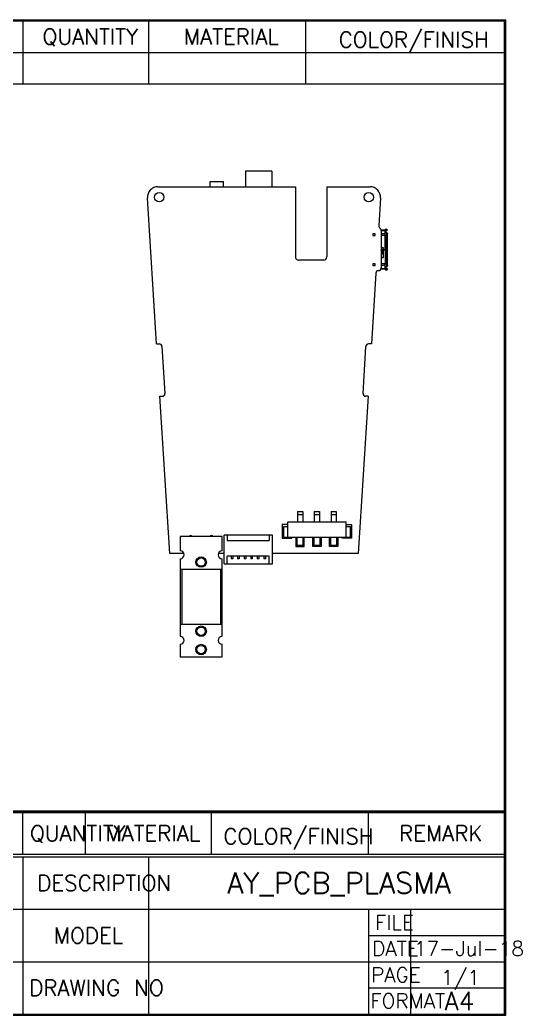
# Model space of a CAD drawing. Header units: inches. Extents: x 80 to 651, y 8 to 198.
# Drawn here: x 555 to 650.9, y 8.5 to 198.5 of the extents above; entities that cross this region are included whole.
import ezdxf

# ---------------------------------------------------------------- set-up
doc = ezdxf.new("R2010")
doc.units = ezdxf.units.IN
doc.header["$LTSCALE"] = 16.335
doc.header["$MEASUREMENT"] = 0
doc.layers.get('0').update_dxf_attribs({"lineweight": 0})
for name, color, linetype, lineweight in [('3_ALL_AXES', 7, 'Continuous', 0), ('5_ALL_CURVES', 7, 'Continuous', 0), ('7_ALL_FEATURES', 7, 'Continuous', 0)]:
    doc.layers.add(name, color=color, linetype=linetype, lineweight=lineweight)
doc.styles.add('Proxy_2FBB', font='txt.shx', dxfattribs={"width": 0.6, "height": 2.5})

msp = doc.modelspace()

# ---------------------------------------------------------------- linework, layer by layer
at = {"color": 7, "linetype": 'Continuous'}
for p, q in [((381.73, 198.49), (647.73, 198.49)), ((381.83, 198.39), (647.63, 198.39)), ((381.93, 198.29), (647.53, 198.29)), ((647.53, 8.69), (647.53, 198.29)), ((647.63, 8.59), (647.63, 198.39)), ((647.73, 8.49), (647.73, 198.49)), ((381.93, 47.46), (647.53, 47.46)), ((381.93, 47.44), (647.53, 47.44)), ((381.93, 47.41), (647.53, 47.41)), ((381.93, 47.39), (647.53, 47.39)), ((381.93, 47.36), (647.53, 47.36)), ((381.93, 47.34), (647.53, 47.34)), ((381.93, 47.31), (647.53, 47.31)), ((381.93, 47.29), (647.53, 47.29)), ((381.93, 47.26), (647.53, 47.26)), ((381.93, 47.24), (647.53, 47.24)), ((381.93, 47.21), (647.53, 47.21)), ((381.93, 47.19), (647.53, 47.19)), ((381.73, 8.49), (647.73, 8.49)), ((381.83, 8.59), (647.63, 8.59)), ((381.93, 8.69), (647.53, 8.69))]:
    msp.add_line(p, q, dxfattribs=at)
at = {"color": 2, "linetype": 'Continuous'}
for p, q in [((467.53, 198.29), (647.53, 198.29)), ((555.53, 198.29), (555.53, 186.29)), ((579.53, 198.29), (579.53, 186.29)), ((609.53, 198.29), (609.53, 186.29)), ((647.53, 198.29), (647.53, 186.29)), ((467.53, 192.29), (647.53, 192.29)), ((467.53, 186.29), (647.53, 186.29)), ((467.53, 47.19), (647.53, 47.19)), ((555.53, 39.19), (555.53, 47.19)), ((567.53, 39.19), (567.53, 47.19)), ((591.53, 39.19), (591.53, 47.19)), ((621.53, 39.19), (621.53, 47.19)), ((647.53, 39.19), (647.53, 47.19)), ((467.53, 39.19), (647.53, 39.19)), ((467.53, 39.19), (647.53, 39.19)), ((467.53, 38.69), (647.53, 38.69)), ((555.53, 38.69), (555.53, 8.69)), ((579.53, 38.69), (579.53, 8.69)), ((647.53, 38.69), (647.53, 8.69)), ((523.53, 28.69), (647.53, 28.69)), ((621.53, 28.69), (621.53, 8.69)), ((629.53, 28.69), (629.53, 8.69)), ((621.53, 23.69), (647.53, 23.69)), ((523.53, 18.69), (647.53, 18.69)), ((621.53, 13.69), (647.53, 13.69)), ((467.53, 8.69), (647.53, 8.69))]:
    msp.add_line(p, q, dxfattribs=at)
at = {"layer": '3_ALL_AXES', "color": 7, "linetype": 'Continuous'}
for p, q in [((607.98, 104.63), (608.98, 104.63)), ((607.98, 104.63), (607.98, 102.63)), ((608.98, 104.63), (608.98, 102.63)), ((611.18, 104.63), (612.18, 104.63)), ((611.18, 104.63), (611.18, 102.63)), ((612.18, 104.63), (612.18, 102.63)), ((614.38, 104.63), (615.38, 104.63)), ((614.38, 104.63), (614.38, 102.63)), ((615.38, 104.63), (615.38, 102.63)), ((607.98, 104.06), (608.98, 104.06)), ((611.18, 104.06), (612.18, 104.06)), ((614.38, 104.06), (615.38, 104.06)), ((585.58, 99.88), (585.58, 97.13)), ((593.58, 97.13), (593.58, 99.88)), ((593.95, 94.63), (593.95, 100.13)), ((603.2, 94.63), (603.2, 100.13)), ((585.58, 95.63), (585.58, 80.78)), ((593.58, 80.78), (593.58, 95.63)), ((595.3, 96.13), (595.3, 95.63)), ((595.6, 95.63), (595.3, 95.63)), ((595.6, 96.13), (595.6, 95.63)), ((596.55, 96.13), (596.55, 95.63)), ((596.85, 95.63), (596.55, 95.63)), ((596.85, 96.13), (596.85, 95.63)), ((597.8, 96.13), (597.8, 95.63)), ((598.1, 95.63), (597.8, 95.63)), ((598.1, 96.13), (598.1, 95.63)), ((599.05, 96.13), (599.05, 95.63)), ((599.35, 95.63), (599.05, 95.63)), ((599.35, 96.13), (599.35, 95.63)), ((600.3, 96.13), (600.3, 95.63)), ((600.6, 95.63), (600.3, 95.63)), ((600.6, 96.13), (600.6, 95.63)), ((601.55, 96.13), (601.55, 95.63)), ((601.85, 95.63), (601.55, 95.63)), ((601.85, 96.13), (601.85, 95.63)), ((585.58, 93.63), (593.58, 93.63)), ((585.88, 93.63), (585.88, 83.13)), ((593.28, 93.63), (593.28, 83.13)), ((585.58, 83.13), (593.58, 83.13)), ((585.58, 79.28), (585.58, 76.88)), ((593.58, 76.88), (593.58, 79.28))]:
    msp.add_line(p, q, dxfattribs=at)
for centre, radius in [((581.58, 164.63), 0.9), ((621.58, 164.63), 0.9), ((589.58, 94.98), 1), ((589.58, 94.98), 0.8), ((589.58, 81.78), 1), ((589.58, 81.78), 0.8), ((589.58, 78.28), 1), ((589.58, 78.28), 0.8)]:
    msp.add_circle(centre, radius, dxfattribs=at)
for centre, radius, start, end in [((587.58, 99.63), 0.4, 38.9697, 141.0303), ((591.58, 99.63), 0.4, 38.9697, 141.0303), ((585.58, 96.38), 0.75, 270, 90), ((593.58, 96.38), 0.75, 90, 270), ((585.58, 80.03), 0.75, 270, 90), ((593.58, 80.03), 0.75, 90, 270)]:
    msp.add_arc(centre, radius, start, end, dxfattribs=at)
at = {"layer": '5_ALL_CURVES', "color": 4, "linetype": 'Continuous'}
for p, q in [((606.08, 102.13), (605.08, 102.13)), ((605.08, 102.13), (605.08, 99.53)), ((617.28, 102.13), (618.28, 102.13)), ((618.28, 102.13), (618.28, 99.53)), ((605.08, 99.53), (606.88, 99.53)), ((606.88, 99.53), (606.88, 99.73)), ((607.68, 99.73), (607.68, 97.93)), ((609.28, 97.93), (609.28, 99.73)), ((610.88, 97.93), (610.88, 99.73)), ((612.48, 99.73), (612.48, 97.93)), ((614.08, 97.93), (614.08, 99.73)), ((615.68, 99.73), (615.68, 97.93)), ((616.48, 99.53), (616.48, 99.73)), ((618.28, 99.53), (616.48, 99.53)), ((607.68, 97.93), (609.28, 97.93)), ((612.48, 97.93), (610.88, 97.93)), ((615.68, 97.93), (614.08, 97.93))]:
    msp.add_line(p, q, dxfattribs=at)
at = {"layer": '7_ALL_FEATURES', "color": 7, "linetype": 'Continuous'}
for p, q in [((598.08, 169.63), (598.08, 166.63)), ((603.08, 169.63), (598.08, 169.63)), ((603.08, 169.63), (603.08, 166.63)), ((591.28, 166.63), (591.28, 167.63)), ((591.28, 167.63), (593.88, 167.63)), ((593.88, 166.63), (593.88, 167.63)), ((581.32, 166.63), (607.58, 166.63)), ((607.58, 166.63), (607.58, 153.23)), ((613.58, 166.63), (613.58, 153.23)), ((613.58, 166.63), (621.83, 166.63)), ((581.07, 136.63), (579.32, 164.51)), ((623.83, 164.51), (623.5, 159.16)), ((623.95, 158.38), (624.73, 158.38)), ((623.96, 158.28), (623.96, 151.13)), ((624.73, 158.22), (623.96, 158.22)), ((624.73, 158.38), (624.93, 158.62)), ((624.73, 154.64), (624.73, 158.38)), ((624.73, 158.38), (624.73, 158.38)), ((624.73, 158.38), (624.96, 158.19)), ((625.03, 157.83), (624.73, 157.83)), ((624.8, 158.47), (625.03, 158.28)), ((624.93, 158.62), (625.16, 158.43)), ((624.96, 158.19), (625.16, 158.43)), ((624.96, 157.83), (624.96, 157.3)), ((622.33, 157.63), (622.33, 157.33)), ((622.83, 157.63), (622.33, 157.63)), ((622.33, 157.33), (622.83, 157.33)), ((622.83, 157.33), (622.83, 157.63)), ((623.96, 157.69), (624.73, 157.69)), ((625.03, 157.3), (623.96, 157.3)), ((624.92, 154.84), (624.92, 157.1)), ((625.16, 157.1), (624.92, 157.1)), ((625.16, 151.63), (625.16, 157.63)), ((624.38, 154.98), (623.96, 154.98)), ((623.99, 154.39), (624.22, 154.06)), ((624.23, 154.07), (624.01, 154.4)), ((624.12, 154.64), (625.03, 154.64)), ((624.12, 154.62), (625.03, 154.62)), ((624.38, 154.64), (624.38, 154.98)), ((624.38, 153.13), (624.38, 154.62)), ((624.73, 154.62), (624.73, 154.64)), ((624.73, 154.62), (624.73, 151.96)), ((624.92, 154.84), (625.16, 154.84)), ((624.92, 152.16), (624.92, 154.42)), ((625.16, 154.42), (624.92, 154.42)), ((624.96, 154.64), (624.96, 154.62)), ((612.98, 152.63), (608.18, 152.63)), ((624.1, 153.84), (623.96, 153.84)), ((623.96, 153.82), (624.1, 153.82)), ((623.96, 153.13), (624.38, 153.13)), ((624.92, 152.16), (625.16, 152.16)), ((622.93, 150.16), (622.08, 136.63)), ((622.33, 151.93), (622.33, 151.63)), ((622.83, 151.93), (622.33, 151.93)), ((622.33, 151.63), (622.83, 151.63)), ((622.83, 151.63), (622.83, 151.93)), ((623.43, 150.63), (623.46, 150.63)), ((624.73, 150.88), (623.89, 150.88)), ((623.95, 151.04), (624.73, 151.04)), ((623.96, 151.96), (625.03, 151.96)), ((624.73, 151.57), (623.96, 151.57)), ((624.73, 150.88), (624.73, 151.96)), ((624.73, 151.43), (625.03, 151.43)), ((624.73, 150.88), (624.96, 151.07)), ((624.73, 150.88), (624.93, 150.64)), ((625.03, 150.99), (624.8, 150.79)), ((625.16, 150.83), (624.93, 150.64)), ((624.96, 151.96), (624.96, 151.43)), ((624.96, 151.07), (625.16, 150.83)), ((581.07, 136.63), (581.6, 136.63)), ((582.1, 136.16), (582.67, 127.16)), ((620.49, 127.16), (621.05, 136.16)), ((622.08, 136.63), (621.55, 136.63)), ((583.58, 96.63), (581.7, 126.63)), ((581.7, 126.63), (582.17, 126.63)), ((621.46, 126.63), (619.58, 96.63)), ((621.46, 126.63), (620.99, 126.63)), ((617.28, 102.63), (606.08, 102.63)), ((606.08, 102.63), (606.08, 99.73)), ((617.28, 99.73), (617.28, 102.63)), ((606.08, 101.73), (605.28, 101.73)), ((605.28, 101.73), (605.28, 99.73)), ((618.08, 101.73), (617.28, 101.73)), ((618.08, 99.73), (618.08, 101.73)), ((593.58, 99.88), (585.58, 99.88)), ((603.2, 100.13), (593.95, 100.13)), ((594.55, 100.13), (594.55, 99.13)), ((594.55, 99.13), (602.6, 99.13)), ((602.6, 100.13), (602.6, 99.13)), ((605.28, 99.73), (618.08, 99.73)), ((607.88, 99.73), (607.88, 98.23)), ((609.08, 98.23), (609.08, 99.73)), ((611.08, 99.73), (611.08, 98.23)), ((612.28, 98.23), (612.28, 99.73)), ((614.28, 99.73), (614.28, 98.23)), ((615.48, 98.23), (615.48, 99.73)), ((607.88, 98.23), (609.08, 98.23)), ((611.08, 98.23), (612.28, 98.23)), ((614.28, 98.23), (615.48, 98.23)), ((586.28, 96.63), (583.58, 96.63)), ((593.95, 96.63), (592.87, 96.63)), ((602.6, 96.13), (594.55, 96.13)), ((594.55, 94.63), (594.55, 96.13)), ((602.6, 94.63), (602.6, 96.13)), ((619.58, 96.63), (603.2, 96.63)), ((593.95, 94.63), (603.2, 94.63)), ((585.58, 76.88), (593.58, 76.88))]:
    msp.add_line(p, q, dxfattribs=at)
for points in [[(625.03, 157.83), (625.03, 157.83), (625.04, 157.83), (625.04, 157.83), (625.04, 157.83), (625.04, 157.83), (625.04, 157.83), (625.04, 157.83), (625.05, 157.83), (625.05, 157.83), (625.05, 157.83), (625.05, 157.83), (625.05, 157.83), (625.05, 157.83), (625.06, 157.83), (625.06, 157.83), (625.06, 157.83), (625.06, 157.83), (625.06, 157.83), (625.06, 157.82), (625.07, 157.82), (625.07, 157.82), (625.07, 157.82), (625.07, 157.82), (625.07, 157.82), (625.07, 157.82), (625.08, 157.82), (625.08, 157.82), (625.08, 157.82), (625.08, 157.82), (625.08, 157.82), (625.08, 157.81), (625.08, 157.81), (625.09, 157.81), (625.09, 157.81), (625.09, 157.81), (625.09, 157.81), (625.09, 157.81), (625.09, 157.81), (625.09, 157.8), (625.1, 157.8), (625.1, 157.8), (625.1, 157.8), (625.1, 157.8), (625.1, 157.8), (625.1, 157.8), (625.1, 157.79), (625.11, 157.79), (625.11, 157.79), (625.11, 157.79), (625.11, 157.79), (625.11, 157.79), (625.11, 157.79), (625.11, 157.78), (625.11, 157.78), (625.12, 157.78), (625.12, 157.78), (625.12, 157.78), (625.12, 157.77), (625.12, 157.77), (625.12, 157.77), (625.12, 157.77), (625.12, 157.77), (625.13, 157.77), (625.13, 157.76), (625.13, 157.76), (625.13, 157.76), (625.13, 157.76), (625.13, 157.76), (625.13, 157.75), (625.13, 157.75), (625.13, 157.75), (625.13, 157.75), (625.14, 157.74), (625.14, 157.74), (625.14, 157.74), (625.14, 157.74), (625.14, 157.73), (625.14, 157.73), (625.14, 157.73), (625.14, 157.73), (625.14, 157.72), (625.14, 157.72), (625.15, 157.72), (625.15, 157.71), (625.15, 157.71), (625.15, 157.71), (625.15, 157.7), (625.15, 157.7), (625.15, 157.7), (625.15, 157.69), (625.15, 157.69), (625.15, 157.69), (625.15, 157.68), (625.15, 157.68), (625.15, 157.68), (625.16, 157.67), (625.16, 157.67), (625.16, 157.66), (625.16, 157.66), (625.16, 157.65), (625.16, 157.65), (625.16, 157.65), (625.16, 157.64), (625.16, 157.64), (625.16, 157.63)], [(624.8, 157.3), (624.8, 157.3), (624.8, 157.3), (624.8, 157.3), (624.81, 157.3), (624.81, 157.3), (624.81, 157.3), (624.81, 157.3), (624.81, 157.3), (624.81, 157.3), (624.82, 157.3), (624.82, 157.3), (624.82, 157.3), (624.82, 157.3), (624.82, 157.3), (624.82, 157.3), (624.82, 157.3), (624.83, 157.3), (624.83, 157.29), (624.83, 157.29), (624.83, 157.29), (624.83, 157.29), (624.83, 157.29), (624.84, 157.29), (624.84, 157.29), (624.84, 157.29), (624.84, 157.29), (624.84, 157.29), (624.84, 157.29), (624.85, 157.29), (624.85, 157.28), (624.85, 157.28), (624.85, 157.28), (624.85, 157.28), (624.85, 157.28), (624.85, 157.28), (624.86, 157.28), (624.86, 157.28), (624.86, 157.28), (624.86, 157.27), (624.86, 157.27), (624.86, 157.27), (624.86, 157.27), (624.87, 157.27), (624.87, 157.27), (624.87, 157.27), (624.87, 157.26), (624.87, 157.26), (624.87, 157.26), (624.87, 157.26), (624.88, 157.26), (624.88, 157.26), (624.88, 157.25), (624.88, 157.25), (624.88, 157.25), (624.88, 157.25), (624.88, 157.25), (624.88, 157.25), (624.89, 157.24), (624.89, 157.24), (624.89, 157.24), (624.89, 157.24), (624.89, 157.24), (624.89, 157.24), (624.89, 157.23), (624.89, 157.23), (624.89, 157.23), (624.89, 157.23), (624.9, 157.23), (624.9, 157.22), (624.9, 157.22), (624.9, 157.22), (624.9, 157.22), (624.9, 157.21), (624.9, 157.21), (624.9, 157.21), (624.9, 157.21), (624.91, 157.2), (624.91, 157.2), (624.91, 157.2), (624.91, 157.19), (624.91, 157.19), (624.91, 157.19), (624.91, 157.19), (624.91, 157.18), (624.91, 157.18), (624.91, 157.18), (624.91, 157.17), (624.92, 157.17), (624.92, 157.17), (624.92, 157.16), (624.92, 157.16), (624.92, 157.16), (624.92, 157.15), (624.92, 157.15), (624.92, 157.14), (624.92, 157.14), (624.92, 157.14), (624.92, 157.13), (624.92, 157.13), (624.92, 157.12), (624.92, 157.12), (624.92, 157.12), (624.92, 157.11), (624.92, 157.11), (624.92, 157.1)], [(625.16, 157.1), (625.16, 157.11), (625.16, 157.11), (625.16, 157.12), (625.16, 157.12), (625.16, 157.12), (625.16, 157.13), (625.16, 157.13), (625.16, 157.14), (625.16, 157.14), (625.15, 157.14), (625.15, 157.15), (625.15, 157.15), (625.15, 157.16), (625.15, 157.16), (625.15, 157.16), (625.15, 157.17), (625.15, 157.17), (625.15, 157.17), (625.15, 157.18), (625.15, 157.18), (625.15, 157.18), (625.15, 157.19), (625.14, 157.19), (625.14, 157.19), (625.14, 157.19), (625.14, 157.2), (625.14, 157.2), (625.14, 157.2), (625.14, 157.21), (625.14, 157.21), (625.14, 157.21), (625.14, 157.21), (625.13, 157.22), (625.13, 157.22), (625.13, 157.22), (625.13, 157.22), (625.13, 157.23), (625.13, 157.23), (625.13, 157.23), (625.13, 157.23), (625.13, 157.23), (625.13, 157.24), (625.12, 157.24), (625.12, 157.24), (625.12, 157.24), (625.12, 157.24), (625.12, 157.24), (625.12, 157.25), (625.12, 157.25), (625.12, 157.25), (625.11, 157.25), (625.11, 157.25), (625.11, 157.25), (625.11, 157.26), (625.11, 157.26), (625.11, 157.26), (625.11, 157.26), (625.11, 157.26), (625.1, 157.26), (625.1, 157.27), (625.1, 157.27), (625.1, 157.27), (625.1, 157.27), (625.1, 157.27), (625.1, 157.27), (625.09, 157.27), (625.09, 157.28), (625.09, 157.28), (625.09, 157.28), (625.09, 157.28), (625.09, 157.28), (625.09, 157.28), (625.08, 157.28), (625.08, 157.28), (625.08, 157.28), (625.08, 157.29), (625.08, 157.29), (625.08, 157.29), (625.08, 157.29), (625.07, 157.29), (625.07, 157.29), (625.07, 157.29), (625.07, 157.29), (625.07, 157.29), (625.07, 157.29), (625.06, 157.29), (625.06, 157.29), (625.06, 157.3), (625.06, 157.3), (625.06, 157.3), (625.06, 157.3), (625.05, 157.3), (625.05, 157.3), (625.05, 157.3), (625.05, 157.3), (625.05, 157.3), (625.05, 157.3), (625.04, 157.3), (625.04, 157.3), (625.04, 157.3), (625.04, 157.3), (625.04, 157.3), (625.04, 157.3), (625.03, 157.3), (625.03, 157.3)], [(624.12, 154.64), (624.12, 154.64), (624.11, 154.64), (624.11, 154.64), (624.1, 154.64), (624.1, 154.64), (624.09, 154.64), (624.08, 154.64), (624.08, 154.63), (624.07, 154.63), (624.07, 154.63), (624.06, 154.63), (624.06, 154.63), (624.05, 154.62), (624.05, 154.62), (624.04, 154.62), (624.04, 154.62), (624.03, 154.61), (624.03, 154.61), (624.02, 154.61), (624.02, 154.6), (624.01, 154.6), (624.01, 154.6), (624.01, 154.59), (624, 154.59), (624, 154.58), (624, 154.58), (623.99, 154.57), (623.99, 154.57), (623.99, 154.56), (623.98, 154.56), (623.98, 154.55), (623.98, 154.55), (623.98, 154.54), (623.97, 154.54), (623.97, 154.53), (623.97, 154.53), (623.97, 154.52), (623.97, 154.52), (623.97, 154.51), (623.97, 154.51), (623.96, 154.5), (623.96, 154.5), (623.96, 154.49), (623.96, 154.49), (623.96, 154.48)], [(623.98, 154.48), (623.98, 154.49), (623.98, 154.49), (623.98, 154.49), (623.98, 154.5), (623.98, 154.5), (623.99, 154.51), (623.99, 154.51), (623.99, 154.52), (623.99, 154.52), (623.99, 154.53), (623.99, 154.53), (623.99, 154.54), (624, 154.54), (624, 154.55), (624, 154.55), (624, 154.55), (624.01, 154.56), (624.01, 154.56), (624.01, 154.57), (624.01, 154.57), (624.02, 154.57), (624.02, 154.58), (624.02, 154.58), (624.03, 154.58), (624.03, 154.59), (624.04, 154.59), (624.04, 154.59), (624.04, 154.6), (624.05, 154.6), (624.05, 154.6), (624.06, 154.6), (624.06, 154.61), (624.07, 154.61), (624.07, 154.61), (624.08, 154.61), (624.08, 154.61), (624.08, 154.62), (624.09, 154.62), (624.09, 154.62), (624.1, 154.62), (624.1, 154.62), (624.11, 154.62), (624.11, 154.62), (624.12, 154.62), (624.12, 154.62)], [(624.01, 154.4), (624, 154.41), (624, 154.41), (624, 154.41), (624, 154.42), (624, 154.42), (623.99, 154.42), (623.99, 154.43), (623.99, 154.43), (623.99, 154.43), (623.99, 154.43), (623.99, 154.44), (623.99, 154.44), (623.99, 154.44), (623.99, 154.45), (623.99, 154.45), (623.99, 154.45), (623.99, 154.45), (623.98, 154.46), (623.98, 154.46), (623.98, 154.46), (623.98, 154.46), (623.98, 154.47), (623.98, 154.47), (623.98, 154.47), (623.98, 154.47), (623.98, 154.48), (623.98, 154.48), (623.98, 154.48), (623.98, 154.48), (623.98, 154.48)], [(624.92, 154.84), (624.92, 154.84), (624.92, 154.83), (624.92, 154.83), (624.92, 154.82), (624.92, 154.82), (624.92, 154.81), (624.92, 154.81), (624.92, 154.8), (624.92, 154.8), (624.92, 154.8), (624.92, 154.79), (624.92, 154.79), (624.92, 154.79), (624.92, 154.78), (624.92, 154.78), (624.92, 154.78), (624.92, 154.77), (624.91, 154.77), (624.91, 154.77), (624.91, 154.76), (624.91, 154.76), (624.91, 154.76), (624.91, 154.75), (624.91, 154.75), (624.91, 154.75), (624.91, 154.74), (624.91, 154.74), (624.91, 154.74), (624.9, 154.74), (624.9, 154.73), (624.9, 154.73), (624.9, 154.73), (624.9, 154.73), (624.9, 154.72), (624.9, 154.72), (624.9, 154.72), (624.9, 154.72), (624.89, 154.71), (624.89, 154.71), (624.89, 154.71), (624.89, 154.71), (624.89, 154.71), (624.89, 154.7), (624.89, 154.7), (624.89, 154.7), (624.89, 154.7), (624.89, 154.7), (624.88, 154.7), (624.88, 154.69), (624.88, 154.69), (624.88, 154.69), (624.88, 154.69), (624.88, 154.69), (624.88, 154.69), (624.88, 154.68), (624.87, 154.68), (624.87, 154.68), (624.87, 154.68), (624.87, 154.68), (624.87, 154.68), (624.87, 154.67), (624.87, 154.67), (624.86, 154.67), (624.86, 154.67), (624.86, 154.67), (624.86, 154.67), (624.86, 154.67), (624.86, 154.66), (624.86, 154.66), (624.85, 154.66), (624.85, 154.66), (624.85, 154.66), (624.85, 154.66), (624.85, 154.66), (624.85, 154.66), (624.85, 154.66), (624.84, 154.65), (624.84, 154.65), (624.84, 154.65), (624.84, 154.65), (624.84, 154.65), (624.84, 154.65), (624.83, 154.65), (624.83, 154.65), (624.83, 154.65), (624.83, 154.65), (624.83, 154.65), (624.83, 154.65), (624.82, 154.65), (624.82, 154.65), (624.82, 154.64), (624.82, 154.64), (624.82, 154.64), (624.82, 154.64), (624.82, 154.64), (624.81, 154.64), (624.81, 154.64), (624.81, 154.64), (624.81, 154.64), (624.81, 154.64), (624.81, 154.64), (624.8, 154.64), (624.8, 154.64), (624.8, 154.64), (624.8, 154.64)], [(624.8, 154.62), (624.8, 154.62), (624.8, 154.62), (624.8, 154.62), (624.81, 154.62), (624.81, 154.62), (624.81, 154.62), (624.81, 154.62), (624.81, 154.62), (624.81, 154.62), (624.82, 154.62), (624.82, 154.62), (624.82, 154.62), (624.82, 154.62), (624.82, 154.62), (624.82, 154.62), (624.82, 154.62), (624.83, 154.62), (624.83, 154.62), (624.83, 154.61), (624.83, 154.61), (624.83, 154.61), (624.83, 154.61), (624.84, 154.61), (624.84, 154.61), (624.84, 154.61), (624.84, 154.61), (624.84, 154.61), (624.84, 154.61), (624.85, 154.61), (624.85, 154.61), (624.85, 154.6), (624.85, 154.6), (624.85, 154.6), (624.85, 154.6), (624.85, 154.6), (624.86, 154.6), (624.86, 154.6), (624.86, 154.6), (624.86, 154.59), (624.86, 154.59), (624.86, 154.59), (624.86, 154.59), (624.87, 154.59), (624.87, 154.59), (624.87, 154.59), (624.87, 154.58), (624.87, 154.58), (624.87, 154.58), (624.87, 154.58), (624.88, 154.58), (624.88, 154.58), (624.88, 154.58), (624.88, 154.57), (624.88, 154.57), (624.88, 154.57), (624.88, 154.57), (624.88, 154.57), (624.89, 154.56), (624.89, 154.56), (624.89, 154.56), (624.89, 154.56), (624.89, 154.56), (624.89, 154.56), (624.89, 154.55), (624.89, 154.55), (624.89, 154.55), (624.89, 154.55), (624.9, 154.55), (624.9, 154.54), (624.9, 154.54), (624.9, 154.54), (624.9, 154.54), (624.9, 154.53), (624.9, 154.53), (624.9, 154.53), (624.9, 154.53), (624.91, 154.52), (624.91, 154.52), (624.91, 154.52), (624.91, 154.52), (624.91, 154.51), (624.91, 154.51), (624.91, 154.51), (624.91, 154.5), (624.91, 154.5), (624.91, 154.5), (624.91, 154.49), (624.92, 154.49), (624.92, 154.49), (624.92, 154.48), (624.92, 154.48), (624.92, 154.48), (624.92, 154.47), (624.92, 154.47), (624.92, 154.47), (624.92, 154.46), (624.92, 154.46), (624.92, 154.45), (624.92, 154.45), (624.92, 154.44), (624.92, 154.44), (624.92, 154.44), (624.92, 154.43), (624.92, 154.43), (624.92, 154.42)], [(625.03, 154.64), (625.03, 154.64), (625.04, 154.64), (625.04, 154.64), (625.04, 154.64), (625.04, 154.64), (625.04, 154.64), (625.04, 154.64), (625.05, 154.64), (625.05, 154.64), (625.05, 154.64), (625.05, 154.64), (625.05, 154.64), (625.05, 154.64), (625.06, 154.64), (625.06, 154.65), (625.06, 154.65), (625.06, 154.65), (625.06, 154.65), (625.06, 154.65), (625.07, 154.65), (625.07, 154.65), (625.07, 154.65), (625.07, 154.65), (625.07, 154.65), (625.07, 154.65), (625.08, 154.65), (625.08, 154.65), (625.08, 154.65), (625.08, 154.66), (625.08, 154.66), (625.08, 154.66), (625.08, 154.66), (625.09, 154.66), (625.09, 154.66), (625.09, 154.66), (625.09, 154.66), (625.09, 154.66), (625.09, 154.67), (625.09, 154.67), (625.1, 154.67), (625.1, 154.67), (625.1, 154.67), (625.1, 154.67), (625.1, 154.67), (625.1, 154.68), (625.1, 154.68), (625.11, 154.68), (625.11, 154.68), (625.11, 154.68), (625.11, 154.68), (625.11, 154.69), (625.11, 154.69), (625.11, 154.69), (625.11, 154.69), (625.12, 154.69), (625.12, 154.69), (625.12, 154.7), (625.12, 154.7), (625.12, 154.7), (625.12, 154.7), (625.12, 154.7), (625.12, 154.7), (625.13, 154.71), (625.13, 154.71), (625.13, 154.71), (625.13, 154.71), (625.13, 154.71), (625.13, 154.72), (625.13, 154.72), (625.13, 154.72), (625.13, 154.72), (625.13, 154.73), (625.14, 154.73), (625.14, 154.73), (625.14, 154.73), (625.14, 154.74), (625.14, 154.74), (625.14, 154.74), (625.14, 154.74), (625.14, 154.75), (625.14, 154.75), (625.14, 154.75), (625.15, 154.76), (625.15, 154.76), (625.15, 154.76), (625.15, 154.77), (625.15, 154.77), (625.15, 154.77), (625.15, 154.78), (625.15, 154.78), (625.15, 154.78), (625.15, 154.79), (625.15, 154.79), (625.15, 154.79), (625.15, 154.8), (625.16, 154.8), (625.16, 154.8), (625.16, 154.81), (625.16, 154.81), (625.16, 154.82), (625.16, 154.82), (625.16, 154.83), (625.16, 154.83), (625.16, 154.84), (625.16, 154.84)], [(625.16, 154.42), (625.16, 154.43), (625.16, 154.43), (625.16, 154.44), (625.16, 154.44), (625.16, 154.44), (625.16, 154.45), (625.16, 154.45), (625.16, 154.46), (625.16, 154.46), (625.15, 154.47), (625.15, 154.47), (625.15, 154.47), (625.15, 154.48), (625.15, 154.48), (625.15, 154.48), (625.15, 154.49), (625.15, 154.49), (625.15, 154.49), (625.15, 154.5), (625.15, 154.5), (625.15, 154.5), (625.15, 154.51), (625.14, 154.51), (625.14, 154.51), (625.14, 154.52), (625.14, 154.52), (625.14, 154.52), (625.14, 154.52), (625.14, 154.53), (625.14, 154.53), (625.14, 154.53), (625.14, 154.53), (625.13, 154.54), (625.13, 154.54), (625.13, 154.54), (625.13, 154.54), (625.13, 154.55), (625.13, 154.55), (625.13, 154.55), (625.13, 154.55), (625.13, 154.55), (625.13, 154.56), (625.12, 154.56), (625.12, 154.56), (625.12, 154.56), (625.12, 154.56), (625.12, 154.56), (625.12, 154.57), (625.12, 154.57), (625.12, 154.57), (625.11, 154.57), (625.11, 154.57), (625.11, 154.58), (625.11, 154.58), (625.11, 154.58), (625.11, 154.58), (625.11, 154.58), (625.11, 154.58), (625.1, 154.58), (625.1, 154.59), (625.1, 154.59), (625.1, 154.59), (625.1, 154.59), (625.1, 154.59), (625.1, 154.59), (625.09, 154.59), (625.09, 154.6), (625.09, 154.6), (625.09, 154.6), (625.09, 154.6), (625.09, 154.6), (625.09, 154.6), (625.08, 154.6), (625.08, 154.6), (625.08, 154.61), (625.08, 154.61), (625.08, 154.61), (625.08, 154.61), (625.08, 154.61), (625.07, 154.61), (625.07, 154.61), (625.07, 154.61), (625.07, 154.61), (625.07, 154.61), (625.07, 154.61), (625.06, 154.61), (625.06, 154.62), (625.06, 154.62), (625.06, 154.62), (625.06, 154.62), (625.06, 154.62), (625.05, 154.62), (625.05, 154.62), (625.05, 154.62), (625.05, 154.62), (625.05, 154.62), (625.05, 154.62), (625.04, 154.62), (625.04, 154.62), (625.04, 154.62), (625.04, 154.62), (625.04, 154.62), (625.04, 154.62), (625.03, 154.62), (625.03, 154.62)], [(624.92, 152.16), (624.92, 152.16), (624.92, 152.15), (624.92, 152.15), (624.92, 152.14), (624.92, 152.14), (624.92, 152.13), (624.92, 152.13), (624.92, 152.13), (624.92, 152.12), (624.92, 152.12), (624.92, 152.11), (624.92, 152.11), (624.92, 152.11), (624.92, 152.1), (624.92, 152.1), (624.92, 152.1), (624.92, 152.09), (624.91, 152.09), (624.91, 152.09), (624.91, 152.08), (624.91, 152.08), (624.91, 152.08), (624.91, 152.07), (624.91, 152.07), (624.91, 152.07), (624.91, 152.06), (624.91, 152.06), (624.91, 152.06), (624.9, 152.06), (624.9, 152.05), (624.9, 152.05), (624.9, 152.05), (624.9, 152.05), (624.9, 152.04), (624.9, 152.04), (624.9, 152.04), (624.9, 152.04), (624.89, 152.03), (624.89, 152.03), (624.89, 152.03), (624.89, 152.03), (624.89, 152.03), (624.89, 152.02), (624.89, 152.02), (624.89, 152.02), (624.89, 152.02), (624.89, 152.02), (624.88, 152.02), (624.88, 152.01), (624.88, 152.01), (624.88, 152.01), (624.88, 152.01), (624.88, 152.01), (624.88, 152.01), (624.88, 152), (624.87, 152), (624.87, 152), (624.87, 152), (624.87, 152), (624.87, 152), (624.87, 151.99), (624.87, 151.99), (624.86, 151.99), (624.86, 151.99), (624.86, 151.99), (624.86, 151.99), (624.86, 151.99), (624.86, 151.99), (624.86, 151.98), (624.85, 151.98), (624.85, 151.98), (624.85, 151.98), (624.85, 151.98), (624.85, 151.98), (624.85, 151.98), (624.85, 151.98), (624.84, 151.98), (624.84, 151.97), (624.84, 151.97), (624.84, 151.97), (624.84, 151.97), (624.84, 151.97), (624.83, 151.97), (624.83, 151.97), (624.83, 151.97), (624.83, 151.97), (624.83, 151.97), (624.83, 151.97), (624.82, 151.97), (624.82, 151.97), (624.82, 151.96), (624.82, 151.96), (624.82, 151.96), (624.82, 151.96), (624.82, 151.96), (624.81, 151.96), (624.81, 151.96), (624.81, 151.96), (624.81, 151.96), (624.81, 151.96), (624.81, 151.96), (624.8, 151.96), (624.8, 151.96), (624.8, 151.96), (624.8, 151.96)], [(625.03, 151.96), (625.03, 151.96), (625.04, 151.96), (625.04, 151.96), (625.04, 151.96), (625.04, 151.96), (625.04, 151.96), (625.04, 151.96), (625.05, 151.96), (625.05, 151.96), (625.05, 151.96), (625.05, 151.96), (625.05, 151.96), (625.05, 151.96), (625.06, 151.96), (625.06, 151.97), (625.06, 151.97), (625.06, 151.97), (625.06, 151.97), (625.06, 151.97), (625.07, 151.97), (625.07, 151.97), (625.07, 151.97), (625.07, 151.97), (625.07, 151.97), (625.07, 151.97), (625.08, 151.97), (625.08, 151.97), (625.08, 151.98), (625.08, 151.98), (625.08, 151.98), (625.08, 151.98), (625.08, 151.98), (625.09, 151.98), (625.09, 151.98), (625.09, 151.98), (625.09, 151.98), (625.09, 151.99), (625.09, 151.99), (625.09, 151.99), (625.1, 151.99), (625.1, 151.99), (625.1, 151.99), (625.1, 151.99), (625.1, 151.99), (625.1, 152), (625.1, 152), (625.11, 152), (625.11, 152), (625.11, 152), (625.11, 152), (625.11, 152.01), (625.11, 152.01), (625.11, 152.01), (625.11, 152.01), (625.12, 152.01), (625.12, 152.01), (625.12, 152.02), (625.12, 152.02), (625.12, 152.02), (625.12, 152.02), (625.12, 152.02), (625.12, 152.02), (625.13, 152.03), (625.13, 152.03), (625.13, 152.03), (625.13, 152.03), (625.13, 152.03), (625.13, 152.04), (625.13, 152.04), (625.13, 152.04), (625.13, 152.04), (625.13, 152.05), (625.14, 152.05), (625.14, 152.05), (625.14, 152.05), (625.14, 152.06), (625.14, 152.06), (625.14, 152.06), (625.14, 152.06), (625.14, 152.07), (625.14, 152.07), (625.14, 152.07), (625.15, 152.08), (625.15, 152.08), (625.15, 152.08), (625.15, 152.09), (625.15, 152.09), (625.15, 152.09), (625.15, 152.1), (625.15, 152.1), (625.15, 152.1), (625.15, 152.11), (625.15, 152.11), (625.15, 152.11), (625.15, 152.12), (625.16, 152.12), (625.16, 152.13), (625.16, 152.13), (625.16, 152.13), (625.16, 152.14), (625.16, 152.14), (625.16, 152.15), (625.16, 152.15), (625.16, 152.16), (625.16, 152.16)], [(625.16, 151.63), (625.16, 151.63), (625.16, 151.62), (625.16, 151.62), (625.16, 151.61), (625.16, 151.61), (625.16, 151.6), (625.16, 151.6), (625.16, 151.59), (625.16, 151.59), (625.15, 151.59), (625.15, 151.58), (625.15, 151.58), (625.15, 151.58), (625.15, 151.57), (625.15, 151.57), (625.15, 151.57), (625.15, 151.56), (625.15, 151.56), (625.15, 151.56), (625.15, 151.55), (625.15, 151.55), (625.15, 151.55), (625.14, 151.54), (625.14, 151.54), (625.14, 151.54), (625.14, 151.53), (625.14, 151.53), (625.14, 151.53), (625.14, 151.53), (625.14, 151.52), (625.14, 151.52), (625.14, 151.52), (625.13, 151.52), (625.13, 151.51), (625.13, 151.51), (625.13, 151.51), (625.13, 151.51), (625.13, 151.5), (625.13, 151.5), (625.13, 151.5), (625.13, 151.5), (625.13, 151.5), (625.12, 151.49), (625.12, 151.49), (625.12, 151.49), (625.12, 151.49), (625.12, 151.49), (625.12, 151.49), (625.12, 151.48), (625.12, 151.48), (625.11, 151.48), (625.11, 151.48), (625.11, 151.48), (625.11, 151.48), (625.11, 151.47), (625.11, 151.47), (625.11, 151.47), (625.11, 151.47), (625.1, 151.47), (625.1, 151.47), (625.1, 151.46), (625.1, 151.46), (625.1, 151.46), (625.1, 151.46), (625.1, 151.46), (625.09, 151.46), (625.09, 151.46), (625.09, 151.45), (625.09, 151.45), (625.09, 151.45), (625.09, 151.45), (625.09, 151.45), (625.08, 151.45), (625.08, 151.45), (625.08, 151.45), (625.08, 151.45), (625.08, 151.44), (625.08, 151.44), (625.08, 151.44), (625.07, 151.44), (625.07, 151.44), (625.07, 151.44), (625.07, 151.44), (625.07, 151.44), (625.07, 151.44), (625.06, 151.44), (625.06, 151.44), (625.06, 151.44), (625.06, 151.44), (625.06, 151.44), (625.06, 151.43), (625.05, 151.43), (625.05, 151.43), (625.05, 151.43), (625.05, 151.43), (625.05, 151.43), (625.05, 151.43), (625.04, 151.43), (625.04, 151.43), (625.04, 151.43), (625.04, 151.43), (625.04, 151.43), (625.04, 151.43), (625.03, 151.43), (625.03, 151.43)]]:
    msp.add_lwpolyline(points, dxfattribs=at)
for centre, radius, start, end in [((581.32, 164.63), 2, 90, 183.5858), ((621.83, 164.63), 2, 356.4142, 90), ((623.99, 159.13), 0.5, 176.4142, 237.8425), ((623.46, 158.28), 0.5, 0, 57.8425), ((624.73, 158.38), 0.301, 270.0572, 320.3156), ((624.1, 153.98), 0.16, 270.0632, 359.9368), ((624.1, 153.98), 0.14, 270.0664, 359.9336), ((624.1, 153.98), 0.14, 0.0011, 34.5075), ((624.1, 153.98), 0.16, 0.001, 34.5076), ((608.18, 153.23), 0.6, 180, 270), ((612.98, 153.23), 0.6, 270, 0), ((623.43, 150.13), 0.5, 90, 176.4142), ((623.46, 151.13), 0.5, 270, 0), ((624.73, 150.88), 0.301, 39.6844, 89.9428), ((581.6, 136.13), 0.5, 3.5858, 90), ((621.55, 136.13), 0.5, 90, 176.4142), ((582.17, 127.13), 0.5, 270, 3.5858), ((620.99, 127.13), 0.5, 176.4142, 270)]:
    msp.add_arc(centre, radius, start, end, dxfattribs=at)

# ---------------------------------------------------------------- texts
at = {"color": 2, "linetype": 'Continuous', "style": 'Proxy_2FBB'}
for s, height, p in [('QUANTITY', 3, (559.3, 193.79)), ('MATERIAL', 3, (586.3, 193.79)), ('COLOR/FINISH', 3, (615.84, 193.22)), ('QUANTITY', 3, (556.9, 41.69)), ('MATERIAL', 3, (571.3, 41.69)), ('COLOR/FINISH', 3, (593.84, 41.12)), ('REMARK', 3, (627.38, 41.69)), ('DESCRIPTION', 3, (558.29, 32.19)), ('FILE', 2.8, (622.75, 24.79)), ('MODEL', 3, (561.47, 22.19)), ('DATE', 2.8, (622.23, 19.79)), ('17-Jul-18', 2.8, (630.22, 19.79)), ('PAGE', 2.8, (622.02, 14.79)), ('1/1', 2.8, (635.38, 14.26)), ('DRAWING NO', 3, (556.76, 12.19)), ('FORMAT', 2.8, (621.87, 9.79)), ('A4', 3.5, (636.06, 9.44))]:
    msp.add_text(s, height=height, dxfattribs=at).set_placement(p)
at = {"color": 7, "linetype": 'Continuous', "style": 'Proxy_2FBB'}
msp.add_text('AY_PCB_PLASMA', height=4, dxfattribs=at).set_placement((594.56, 31.69))

doc.saveas('drawing.dxf')
